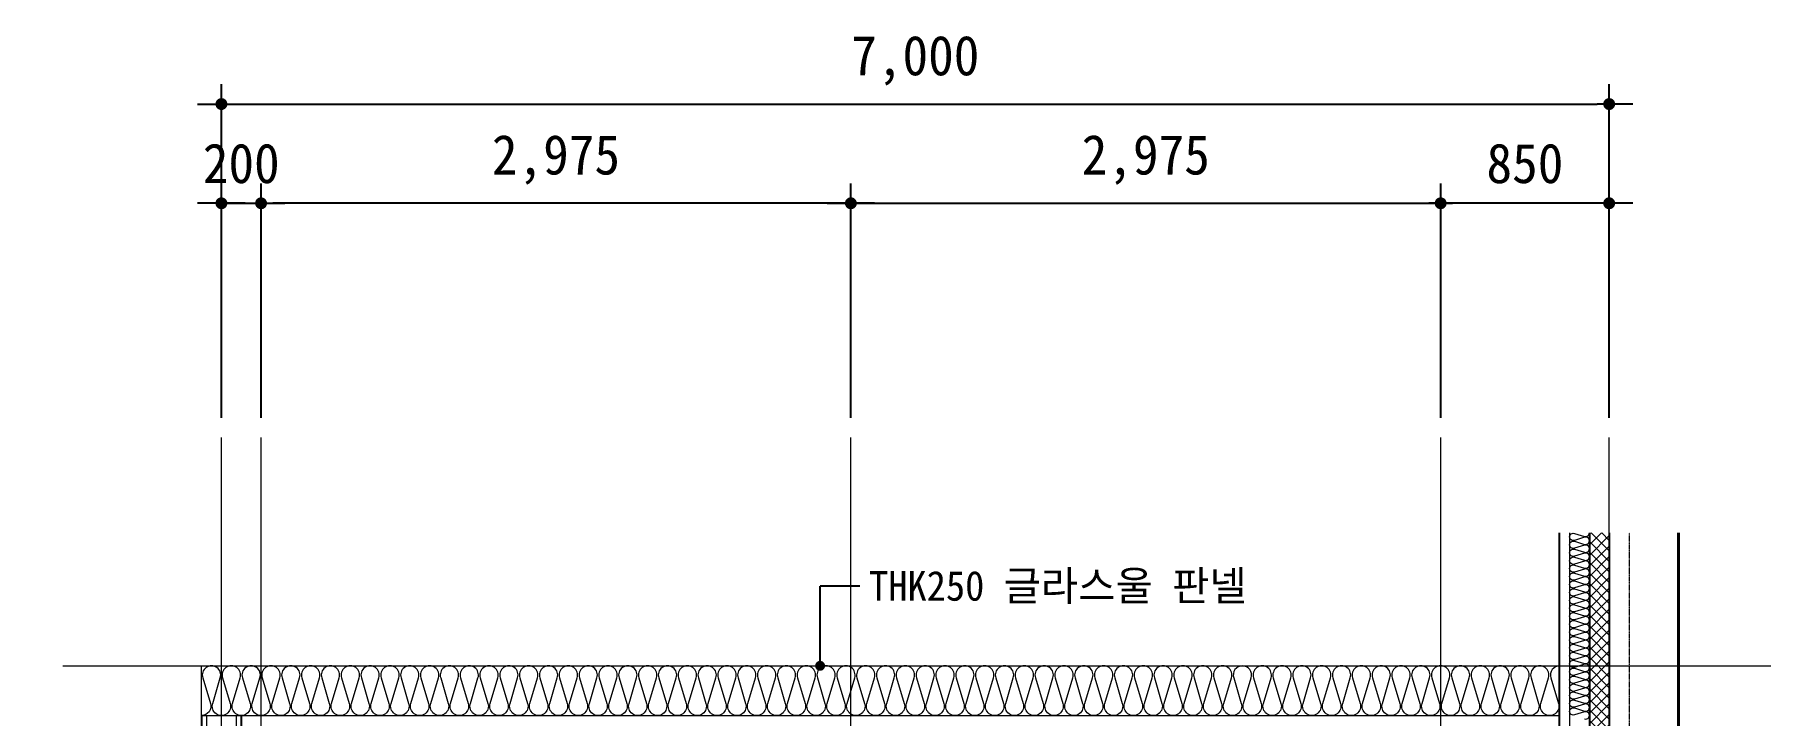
# Model space of a CAD drawing. Header units: inches. Extents: x 158004 to 351834, y 1422 to 34314.
# Drawn here: x 234762 to 243468, y 14008 to 17439 of the extents above; entities that cross this region are included whole.
import ezdxf

# ---------------------------------------------------------------- set-up
doc = ezdxf.new("R2010")
doc.units = ezdxf.units.IN
doc.header["$LTSCALE"] = 2
doc.header["$MEASUREMENT"] = 0
doc.linetypes.add('CEN', pattern=[62, 60, -1, 0, -1])
doc.linetypes.add('HIDDEN', pattern=[0.375, 0.25, -0.125])
doc.layers.get('0').update_dxf_attribs({"linetype": 'CONTINUOUS'})
for name, color, linetype, lineweight in [('A-AXIS-LINE', 1, 'CEN', 15), ('A-CONC-LIN1', 2, 'CONTINUOUS', 40), ('A-DIMS', 7, 'CONTINUOUS', 25), ('A-MKXS-LEAD', 7, 'CONTINUOUS', 25), ('A-WAXM-BLOC', 3, 'CONTINUOUS', 25), ('A-WAXM-DRYW', 4, 'CONTINUOUS', 25), ('A-WAXM-PANL', 6, 'CONTINUOUS', 20), ('A-XXXX-HATC', 8, 'CONTINUOUS', 18), ('A-XXXX-HID', 8, 'HIDDEN', 18), ('A-XXXX-INSL2', 8, 'CONTINUOUS', 18), ('A-XXXX-TXT2', 3, 'CONTINUOUS', 25)]:
    doc.layers.add(name, color=color, linetype=linetype, lineweight=lineweight)
doc.styles.add('HY울릉도L', font='H2GTRE.TTF')
doc.styles.add('돋움체', font='')
doc.styles.get('돋움체').set_extended_font_data('DotumChe')
doc.dimstyles.new('CDIM', dxfattribs={"dimtxt": 2, "dimasz": 0.6, "dimexe": 1, "dimexo": 1, "dimgap": 1, "dimtad": 1, "dimdec": 0, "dimrnd": 0.5, "dimzin": 0, "dimdsep": 32, "dimlunit": 6, "dimtxsty": 'HY울릉도L', "dimblk1": '_CIDOT', "dimblk2": '_CIDOT', "dimsah": 1, "dimcen": 4.5, "dimclrd": 2, "dimclre": 2, "dimclrt": 7, "dimadec": 0, "dimazin": 0, "dimtfac": 1, "dimtdec": 0, "dimtix": 1, "dimtmove": 2, "dimatfit": 1, "dimldrblk": '_CIDOT', "dimfxl": 1, "dimtolj": 1, "dimtzin": 0, "dimlwd": -1, "dimarcsym": 0})

# ---------------------------------------------------------------- blocks, each defined once
blk = doc.blocks.new('_CIDOT')
at = {"color": 0, "linetype": 'ByBlock'}
blk.add_line((2, 0), (-1, 0), dxfattribs=at)
at = {"color": 0, "linetype": 'ByBlock', "const_width": 0.5}
blk.add_lwpolyline([(-0.25, 0, 1), (0.25, 0, 1)], format="xyb", close=True, dxfattribs=at)
blk = doc.blocks.new('*D477')
at = {"layer": 'A-DIMS', "lineweight": -2, "transparency": 16777216}
for p, q in [((235705.2, 15507.9), (235705.2, 17188.9)), ((242705.2, 15507.9), (242705.2, 17188.9))]:
    blk.add_line(p, q, dxfattribs=at)
at = {"layer": 'A-DIMS', "transparency": 16777216}
blk.add_line((235765.2, 17088.9), (242645.2, 17088.9), dxfattribs=at)
at = {"layer": 'A-DIMS', "transparency": 16777216, "xscale": 60, "yscale": 60, "zscale": 60, "rotation": 180}
blk.add_blockref('_CIDOT', (235705.2, 17088.9), dxfattribs=at)
at = {"layer": 'A-DIMS', "transparency": 16777216, "xscale": 60, "yscale": 60, "zscale": 60}
blk.add_blockref('_CIDOT', (242705.2, 17088.9), dxfattribs=at)
at = {"layer": 'A-DIMS', "color": 3, "transparency": 16777216, "insert": (239205.2, 17308), "char_height": 200, "attachment_point": 5, "style": '돋움체'}
blk.add_mtext('\\A1;7,000', dxfattribs=at)
blk = doc.blocks.new('*D478')
at = {"layer": 'A-DIMS', "lineweight": -2, "transparency": 16777216}
for p, q in [((238880.2, 15507.9), (238880.2, 16688.9)), ((241855.2, 15507.9), (241855.2, 16688.9))]:
    blk.add_line(p, q, dxfattribs=at)
at = {"layer": 'A-DIMS', "transparency": 16777216}
blk.add_line((238940.2, 16588.9), (241795.2, 16588.9), dxfattribs=at)
at = {"layer": 'A-DIMS', "transparency": 16777216, "xscale": 60, "yscale": 60, "zscale": 60, "rotation": 180}
blk.add_blockref('_CIDOT', (238880.2, 16588.9), dxfattribs=at)
at = {"layer": 'A-DIMS', "transparency": 16777216, "xscale": 60, "yscale": 60, "zscale": 60}
blk.add_blockref('_CIDOT', (241855.2, 16588.9), dxfattribs=at)
at = {"layer": 'A-DIMS', "color": 3, "transparency": 16777216, "insert": (240367.7, 16808), "char_height": 200, "attachment_point": 5, "style": '돋움체'}
blk.add_mtext('\\A1;2,975', dxfattribs=at)
blk = doc.blocks.new('*D479')
at = {"layer": 'A-DIMS', "lineweight": -2, "transparency": 16777216}
for p, q in [((241855.2, 15507.9), (241855.2, 16688.9)), ((242705.2, 15507.9), (242705.2, 16688.9))]:
    blk.add_line(p, q, dxfattribs=at)
at = {"layer": 'A-DIMS', "transparency": 16777216}
blk.add_line((242645.2, 16588.9), (241915.2, 16588.9), dxfattribs=at)
at = {"layer": 'A-DIMS', "transparency": 16777216, "xscale": 60, "yscale": 60, "zscale": 60, "rotation": 180}
blk.add_blockref('_CIDOT', (241855.2, 16588.9), dxfattribs=at)
at = {"layer": 'A-DIMS', "transparency": 16777216, "xscale": 60, "yscale": 60, "zscale": 60}
blk.add_blockref('_CIDOT', (242705.2, 16588.9), dxfattribs=at)
at = {"layer": 'A-DIMS', "color": 3, "transparency": 16777216, "insert": (242280.2, 16789), "char_height": 200, "attachment_point": 5, "style": '돋움체'}
blk.add_mtext('\\A1;850', dxfattribs=at)
blk = doc.blocks.new('*D480')
at = {"layer": 'A-DIMS', "lineweight": -2, "transparency": 16777216}
for p, q in [((235905.2, 15507.9), (235905.2, 16688.9)), ((238880.2, 15507.9), (238880.2, 16688.9))]:
    blk.add_line(p, q, dxfattribs=at)
at = {"layer": 'A-DIMS', "transparency": 16777216}
blk.add_line((238820.2, 16588.9), (235965.2, 16588.9), dxfattribs=at)
at = {"layer": 'A-DIMS', "transparency": 16777216, "xscale": 60, "yscale": 60, "zscale": 60, "rotation": 180}
blk.add_blockref('_CIDOT', (235905.2, 16588.9), dxfattribs=at)
at = {"layer": 'A-DIMS', "transparency": 16777216, "xscale": 60, "yscale": 60, "zscale": 60}
blk.add_blockref('_CIDOT', (238880.2, 16588.9), dxfattribs=at)
at = {"layer": 'A-DIMS', "color": 3, "transparency": 16777216, "insert": (237392.7, 16808), "char_height": 200, "attachment_point": 5, "style": '돋움체'}
blk.add_mtext('\\A1;2,975', dxfattribs=at)
blk = doc.blocks.new('*D481')
at = {"layer": 'A-DIMS', "lineweight": -2, "transparency": 16777216}
for p, q in [((235705.2, 15507.9), (235705.2, 16688.9)), ((235905.2, 15507.9), (235905.2, 16688.9))]:
    blk.add_line(p, q, dxfattribs=at)
at = {"layer": 'A-DIMS', "transparency": 16777216}
for p, q in [((235645.2, 16588.9), (235585.2, 16588.9)), ((235705.2, 16588.9), (235905.2, 16588.9)), ((235965.2, 16588.9), (236025.2, 16588.9))]:
    blk.add_line(p, q, dxfattribs=at)
at = {"layer": 'A-DIMS', "transparency": 16777216, "xscale": 60, "yscale": 60, "zscale": 60}
blk.add_blockref('_CIDOT', (235705.2, 16588.9), dxfattribs=at)
at = {"layer": 'A-DIMS', "transparency": 16777216, "xscale": 60, "yscale": 60, "zscale": 60, "rotation": 180}
blk.add_blockref('_CIDOT', (235905.2, 16588.9), dxfattribs=at)
at = {"layer": 'A-DIMS', "color": 3, "transparency": 16777216, "insert": (235805.2, 16789), "char_height": 200, "attachment_point": 5, "style": '돋움체'}
blk.add_mtext('\\A1;200', dxfattribs=at)

msp = doc.modelspace()

# ---------------------------------------------------------------- hatches: boundary and pattern name
at = {"layer": 'A-XXXX-HATC'}
h = msp.add_hatch(dxfattribs=at)
h.set_pattern_fill('ANSI37', color=256, scale=300, style=0)
h.set_pattern_definition([(45, (-463.263, 0), (-26.5165043, 26.5165043), []), (135, (-463.263, 0), (-26.5165043, -26.5165043), [])])
h.paths.add_polyline_path([(242705.2, 9007.9), (242605.2, 9007.9), (242605.2, 14927.9), (242705.2, 14927.9)])

# ---------------------------------------------------------------- linework, layer by layer
at = {"layer": 'A-AXIS-LINE', "ltscale": 1000}
for p, q in [((235705.2, 7157.9), (235705.2, 15407.9)), ((235905.2, 7157.9), (235905.2, 15407.9)), ((238880.2, 13385.8), (238880.2, 15407.9)), ((241855.2, 13385.8), (241855.2, 15407.9)), ((242705.2, 7157.9), (242705.2, 15407.9)), ((234905.2, 14257.9), (244205.2, 14257.9))]:
    msp.add_line(p, q, dxfattribs=at)
at = {"layer": 'A-CONC-LIN1'}
msp.add_lwpolyline([(243055.2, 14927.9), (243055.2, 8657.9), (233705.2, 8657.9)], dxfattribs=at)
at = {"layer": 'A-MKXS-LEAD'}
for p in [(238725.1, 14257.9), (238925.1, 14658.7)]:
    msp.add_line(p, (238725.1, 14658.7), dxfattribs=at)
at = {"layer": 'A-MKXS-LEAD', "const_width": 25}
msp.add_lwpolyline([(238712.6, 14257.9, 1), (238737.6, 14257.9, 1)], format="xyb", close=True, dxfattribs=at)
at = {"layer": 'A-WAXM-BLOC'}
for points in [[(242605.2, 14927.9), (242605.2, 9007.9)], [(242705.2, 14927.9), (242705.2, 9007.9)]]:
    msp.add_lwpolyline(points, dxfattribs=at)
at = {"layer": 'A-WAXM-DRYW'}
for points in [[(242455.2, 9007.9), (242455.2, 14927.9)], [(235605.2, 14007.9), (235605.2, 9007.9)], [(235805.2, 14007.9), (235805.2, 9007.9)]]:
    msp.add_lwpolyline(points, dxfattribs=at)
at = {"layer": 'A-WAXM-PANL'}
for p, q in [((235605.2, 14257.9), (242455.2, 14257.9)), ((235605.2, 14007.9), (235605.2, 14257.9)), ((235605.2, 14007.9), (242455.2, 14007.9))]:
    msp.add_line(p, q, dxfattribs=at)
at = {"layer": 'A-XXXX-HID'}
msp.add_lwpolyline([(242805.2, 14927.9), (242805.2, 9007.9)], dxfattribs=at)
at = {"layer": 'A-XXXX-INSL2'}
for points in [[(242505.2, 14927.9), (242505.2, 9007.9)], [(235630.2, 14007.9), (235630.2, 9007.9)], [(235780.2, 14007.9), (235780.2, 9007.9)]]:
    msp.add_lwpolyline(points, dxfattribs=at)
for points in [[(242581, 13990.2, 1.37259), (242581, 14025.6), (242529.5, 14010.2, -1.37259), (242529.5, 14045.6), (242581, 14030.2, 1.37259), (242581, 14065.6), (242529.5, 14050.2, -1.37259), (242529.5, 14085.6), (242581, 14070.2, 1.37259), (242581, 14105.6), (242529.5, 14090.2, -1.37259), (242529.5, 14125.6), (242581, 14110.2, 1.37259), (242581, 14145.6), (242529.5, 14130.2, -1.37259), (242529.5, 14165.6), (242581, 14150.2, 1.37259), (242581, 14185.6), (242529.5, 14170.2, -1.37259), (242529.5, 14205.6), (242581, 14190.2, 1.37259), (242581, 14225.6), (242529.5, 14210.2, -1.37259), (242529.5, 14245.6), (242581, 14230.2, 1.37259), (242581, 14265.6), (242529.5, 14250.2, -1.37259), (242529.5, 14285.6), (242581, 14270.2, 1.37259), (242581, 14305.6), (242529.5, 14290.2, -1.37259), (242529.5, 14325.6), (242581, 14310.2, 1.37259), (242581, 14345.6), (242529.5, 14330.2, -1.37259), (242529.5, 14365.6), (242581, 14350.2, 1.37259), (242581, 14385.6), (242529.5, 14370.2, -1.37259), (242529.5, 14405.6), (242581, 14390.2, 1.37259), (242581, 14425.6), (242529.5, 14410.2, -1.37259), (242529.5, 14445.6), (242581, 14430.2, 1.37259), (242581, 14465.6), (242529.5, 14450.2, -1.37259), (242529.5, 14485.6), (242581, 14470.2, 1.37259), (242581, 14505.6), (242529.5, 14490.2, -1.37259), (242529.5, 14525.6), (242581, 14510.2, 1.37259), (242581, 14545.6), (242529.5, 14530.2, -1.37259), (242529.5, 14565.6), (242581, 14550.2, 1.37259), (242581, 14585.6), (242529.5, 14570.2, -1.37259), (242529.5, 14605.6), (242581, 14590.2, 1.37259), (242581, 14625.6), (242529.5, 14610.2, -1.37259), (242529.5, 14645.6), (242581, 14630.2, 1.37259), (242581, 14665.6), (242529.5, 14650.2, -1.37259), (242529.5, 14685.6), (242581, 14670.2, 1.37259), (242581, 14705.6), (242529.5, 14690.2, -1.37259), (242529.5, 14725.6), (242581, 14710.2, 1.37259), (242581, 14745.6), (242529.5, 14730.2, -1.37259), (242529.5, 14765.6), (242581, 14750.2, 1.37259), (242581, 14785.6), (242529.5, 14770.2, -1.37259), (242529.5, 14805.6), (242581, 14790.2, 1.37259), (242581, 14825.6), (242529.5, 14810.2, -1.37259), (242529.5, 14845.6), (242581, 14830.2, 1.37259), (242581, 14865.6), (242529.5, 14850.2, -1.37259), (242529.5, 14885.6), (242581, 14870.2, 1.37259), (242581, 14905.6), (242529.5, 14890.2, -1.37259), (242529.5, 14925.6), (242581, 14910.2, 0.508699), (242605.2, 14927.9, 0.508699)], [(242455.2, 14257.9, 0.508699), (242411.1, 14197.3), (242449.4, 14068.5, -1.37259), (242361.1, 14068.5), (242399.4, 14197.3, 1.37259), (242311.1, 14197.3), (242349.4, 14068.5, -1.37259), (242261.1, 14068.5), (242299.4, 14197.3, 1.37259), (242211.1, 14197.3), (242249.4, 14068.5, -1.37259), (242161.1, 14068.5), (242199.4, 14197.3, 1.37259), (242111.1, 14197.3), (242149.4, 14068.5, -1.37259), (242061.1, 14068.5), (242099.4, 14197.3, 1.37259), (242011.1, 14197.3), (242049.4, 14068.5, -1.37259), (241961.1, 14068.5), (241999.4, 14197.3, 1.37259), (241911.1, 14197.3), (241949.4, 14068.5, -1.37259), (241861.1, 14068.5), (241899.4, 14197.3, 1.37259), (241811.1, 14197.3), (241849.4, 14068.5, -1.37259), (241761.1, 14068.5), (241799.4, 14197.3, 1.37259), (241711.1, 14197.3), (241749.4, 14068.5, -1.37259), (241661.1, 14068.5), (241699.4, 14197.3, 1.37259), (241611.1, 14197.3), (241649.4, 14068.5, -1.37259), (241561.1, 14068.5), (241599.4, 14197.3, 1.37259), (241511.1, 14197.3), (241549.4, 14068.5, -1.37259), (241461.1, 14068.5), (241499.4, 14197.3, 1.37259), (241411.1, 14197.3), (241449.4, 14068.5, -1.37259), (241361.1, 14068.5), (241399.4, 14197.3, 1.37259), (241311.1, 14197.3), (241349.4, 14068.5, -1.37259), (241261.1, 14068.5), (241299.4, 14197.3, 1.37259), (241211.1, 14197.3), (241249.4, 14068.5, -1.37259), (241161.1, 14068.5), (241199.4, 14197.3, 1.37259), (241111.1, 14197.3), (241149.4, 14068.5, -1.37259), (241061.1, 14068.5), (241099.4, 14197.3, 1.37259), (241011.1, 14197.3), (241049.4, 14068.5, -1.37259), (240961.1, 14068.5), (240999.4, 14197.3, 1.37259), (240911.1, 14197.3), (240949.4, 14068.5, -1.37259), (240861.1, 14068.5), (240899.4, 14197.3, 0.509267), (240855.2, 14257.9, 0.509267), (240811.1, 14197.3), (240849.4, 14068.5, -1.37259), (240761.1, 14068.5), (240799.4, 14197.3, 1.37259), (240711.1, 14197.3), (240749.4, 14068.5, -1.37259), (240661.1, 14068.5), (240699.4, 14197.3, 1.37259), (240611.1, 14197.3), (240649.4, 14068.5, -1.37259), (240561.1, 14068.5), (240599.4, 14197.3, 1.37259), (240511.1, 14197.3), (240549.4, 14068.5, -1.37259), (240461.1, 14068.5), (240499.4, 14197.3, 1.37259), (240411.1, 14197.3), (240449.4, 14068.5, -1.37259), (240361.1, 14068.5), (240399.4, 14197.3, 1.37259), (240311.1, 14197.3), (240349.4, 14068.5, -1.37259), (240261.1, 14068.5), (240299.4, 14197.3, 1.37259), (240211.1, 14197.3), (240249.4, 14068.5, -1.37259), (240161.1, 14068.5), (240199.4, 14197.3, 1.37259), (240111.1, 14197.3), (240149.4, 14068.5, -1.37259), (240061.1, 14068.5), (240099.4, 14197.3, 1.37259), (240011.1, 14197.3), (240049.4, 14068.5, -1.37259), (239961.1, 14068.5), (239999.4, 14197.3, 1.37259), (239911.1, 14197.3), (239949.4, 14068.5, -1.37259), (239861.1, 14068.5), (239899.4, 14197.3, 1.37259), (239811.1, 14197.3), (239849.4, 14068.5, -1.37259), (239761.1, 14068.5), (239799.4, 14197.3, 1.37259), (239711.1, 14197.3), (239749.4, 14068.5, -1.37259), (239661.1, 14068.5), (239699.4, 14197.3, 1.37259), (239611.1, 14197.3), (239649.4, 14068.5, -1.37259), (239561.1, 14068.5), (239599.4, 14197.3, 1.37259), (239511.1, 14197.3), (239549.4, 14068.5, -1.37259), (239461.1, 14068.5), (239499.4, 14197.3, 1.37259), (239411.1, 14197.3), (239449.4, 14068.5, -1.37259), (239361.1, 14068.5), (239399.4, 14197.3, 1.37259), (239311.1, 14197.3), (239349.4, 14068.5, -1.37259), (239261.1, 14068.5), (239299.4, 14197.3, 1.37259), (239211.1, 14197.3), (239249.4, 14068.5, -1.37259), (239161.1, 14068.5), (239199.4, 14197.3, 1.37259), (239111.1, 14197.3), (239149.4, 14068.5, -1.37259), (239061.1, 14068.5), (239099.4, 14197.3, 1.37259), (239011.1, 14197.3), (239049.4, 14068.5, -1.37259), (238961.1, 14068.5), (238999.4, 14197.3, 1.37259), (238911.1, 14197.3), (238949.4, 14068.5, -1.37259), (238861.1, 14068.5), (238899.4, 14197.3, 1.37259), (238811.1, 14197.3), (238849.4, 14068.5, -1.37259), (238761.1, 14068.5), (238799.4, 14197.3, 1.37259), (238711.1, 14197.3), (238749.4, 14068.5, -1.37259), (238661.1, 14068.5), (238699.4, 14197.3, 1.37259), (238611.1, 14197.3), (238649.4, 14068.5, -1.37259), (238561.1, 14068.5), (238599.4, 14197.3, 1.37259), (238511.1, 14197.3), (238549.4, 14068.5, -1.37259), (238461.1, 14068.5), (238499.4, 14197.3, 1.37259), (238411.1, 14197.3), (238449.4, 14068.5, -1.37259), (238361.1, 14068.5), (238399.4, 14197.3, 1.37259), (238311.1, 14197.3), (238349.4, 14068.5, -1.37259), (238261.1, 14068.5), (238299.4, 14197.3, 1.37259), (238211.1, 14197.3), (238249.4, 14068.5, -1.37259), (238161.1, 14068.5), (238199.4, 14197.3, 1.37259), (238111.1, 14197.3), (238149.4, 14068.5, -1.37259), (238061.1, 14068.5), (238099.4, 14197.3, 1.37259), (238011.1, 14197.3), (238049.4, 14068.5, -1.37259), (237961.1, 14068.5), (237999.4, 14197.3, 1.37259), (237911.1, 14197.3), (237949.4, 14068.5, -1.37259), (237861.1, 14068.5), (237899.4, 14197.3, 1.37259), (237811.1, 14197.3), (237849.4, 14068.5, -1.37259), (237761.1, 14068.5), (237799.4, 14197.3, 1.37259), (237711.1, 14197.3), (237749.4, 14068.5, -1.37259), (237661.1, 14068.5), (237699.4, 14197.3, 1.37259), (237611.1, 14197.3), (237649.4, 14068.5, -1.37259), (237561.1, 14068.5), (237599.4, 14197.3, 1.37259), (237511.1, 14197.3), (237549.4, 14068.5, -1.37259), (237461.1, 14068.5), (237499.4, 14197.3, 1.37259), (237411.1, 14197.3), (237449.4, 14068.5, -1.37259), (237361.1, 14068.5), (237399.4, 14197.3, 1.37259), (237311.1, 14197.3), (237349.4, 14068.5, -1.37259), (237261.1, 14068.5), (237299.4, 14197.3, 1.37259), (237211.1, 14197.3), (237249.4, 14068.5, -1.37259), (237161.1, 14068.5), (237199.4, 14197.3, 1.37259), (237111.1, 14197.3), (237149.4, 14068.5, -1.37259), (237061.1, 14068.5), (237099.4, 14197.3, 1.37259), (237011.1, 14197.3), (237049.4, 14068.5, -1.37259), (236961.1, 14068.5), (236999.4, 14197.3, 1.37259), (236911.1, 14197.3), (236949.4, 14068.5, -1.37259), (236861.1, 14068.5), (236899.4, 14197.3, 1.37259), (236811.1, 14197.3), (236849.4, 14068.5, -1.37259), (236761.1, 14068.5), (236799.4, 14197.3, 1.37259), (236711.1, 14197.3), (236749.4, 14068.5, -1.37259), (236661.1, 14068.5), (236699.4, 14197.3, 1.37259), (236611.1, 14197.3), (236649.4, 14068.5, -1.37259), (236561.1, 14068.5), (236599.4, 14197.3, 1.37259), (236511.1, 14197.3), (236549.4, 14068.5, -1.37259), (236461.1, 14068.5), (236499.4, 14197.3, 1.37259), (236411.1, 14197.3), (236449.4, 14068.5, -1.37259), (236361.1, 14068.5), (236399.4, 14197.3, 1.37259), (236311.1, 14197.3), (236349.4, 14068.5, -1.37259), (236261.1, 14068.5), (236299.4, 14197.3, 1.37259), (236211.1, 14197.3), (236249.4, 14068.5, -1.37259), (236161.1, 14068.5), (236199.4, 14197.3, 1.37259), (236111.1, 14197.3), (236149.4, 14068.5, -1.37259), (236061.1, 14068.5), (236099.4, 14197.3, 1.37259), (236011.1, 14197.3), (236049.4, 14068.5, -1.37259), (235961.1, 14068.5), (235999.4, 14197.3, 1.37259), (235911.1, 14197.3), (235949.4, 14068.5, -1.37259), (235861.1, 14068.5), (235899.4, 14197.3, 1.37259), (235811.1, 14197.3), (235849.4, 14068.5, -1.37259), (235761.1, 14068.5), (235799.4, 14197.3, 1.37259), (235711.1, 14197.3), (235749.4, 14068.5, -1.37259), (235661.1, 14068.5), (235699.4, 14197.3, 1.37259), (235611.1, 14197.3), (235649.4, 14068.5, -0.508699), (235605.2, 14007.9)]]:
    msp.add_lwpolyline(points, format="xyb", dxfattribs=at)

# ---------------------------------------------------------------- texts
at = {"layer": 'A-XXXX-TXT2', "style": '돋움체'}
msp.add_text('THK250 글라스울 판넬', height=150, dxfattribs=at).set_placement((238971.8, 14586.2))

# ---------------------------------------------------------------- dimensions: what is measured, and where the dimension line sits
at = {"layer": 'A-DIMS'}
for base, p1, p2, picture, middle in [((242705.2, 17088.9), (235705.2, 15407.9), (242705.2, 15407.9), '*D477', (239205.2, 17308)), ((235905.2, 16588.9), (235705.2, 15407.9), (235905.2, 15407.9), '*D481', (235805.2, 16789)), ((241855.2, 16588.9), (238880.2, 15407.9), (241855.2, 15407.9), '*D478', (240367.7, 16808))]:
    dim = msp.add_linear_dim(base=base, p1=p1, p2=p2, dimstyle='CDIM', override={"dimscale": 100, "dimtxsty": '돋움체', "dimclrd": 256, "dimclre": 256, "dimclrt": 3}, dxfattribs=at)
    dim.commit()
    dim.dimension.update_dxf_attribs({"geometry": picture, "text_midpoint": middle})
for base, p1, p2, picture, middle in [((235905.2, 16588.9), (238880.2, 15407.9), (235905.2, 15407.9), '*D480', (237392.7, 16808)), ((241855.2, 16588.9), (242705.2, 15407.9), (241855.2, 15407.9), '*D479', (242280.2, 16789))]:
    dim = msp.add_linear_dim(base=base, p1=p1, p2=p2, angle=180, dimstyle='CDIM', override={"dimscale": 100, "dimtxsty": '돋움체', "dimclrd": 256, "dimclre": 256, "dimclrt": 3}, dxfattribs=at)
    dim.commit()
    dim.dimension.update_dxf_attribs({"geometry": picture, "text_midpoint": middle})

doc.saveas('drawing.dxf')
